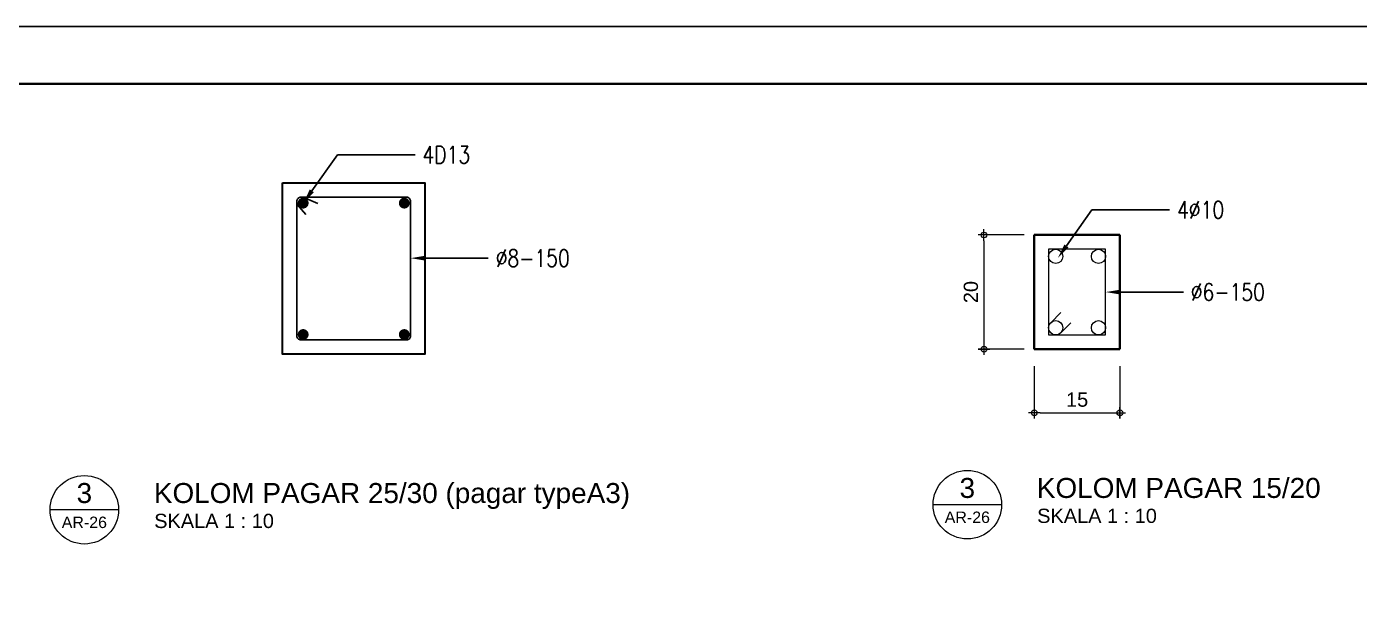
# Model space of a CAD drawing. Header units: millimetres. Extents: x -11 to 1625, y -267 to 180.
# Drawn here: x 844.99 to 868.33, y 52.72 to 63 of the extents above; entities that cross this region are included whole.
import ezdxf
from ezdxf import colors
from ezdxf.entities.mleader import LeaderData, LeaderLine
from ezdxf.enums import TextEntityAlignment as Align
from ezdxf.math import Vec2, Vec3

# ---------------------------------------------------------------- set-up
doc = ezdxf.new("R2010")
doc.units = ezdxf.units.MM
for name, color, linetype, lineweight in [('GRS KOP', 1, 'Continuous', 35), ('grs-kop', 1, 'Continuous', 35), ('KOLOM', 1, 'Continuous', 30), ('kop', 7, 'Continuous', 20), ('not', 7, 'Continuous', 20), ('TEXT KETERANGAN', 7, 'Continuous', 9), ('tul', 41, 'Continuous', 15), ('u', 6, 'Continuous', 20)]:
    doc.layers.add(name, color=color, linetype=linetype, lineweight=lineweight)
doc.styles.add('ATTR', font='romans.shx', dxfattribs={"width": 0.8, "height": 1.735066})
doc.styles.add('BARU', font='complex.shx')
doc.styles.get("Standard").update_dxf_attribs({"font": 'ARIALUNI.TTF'})
doc.dimstyles.new('SK-10', dxfattribs={"dimtxt": 0.25, "dimasz": 0.1, "dimexe": 0.1, "dimexo": 0, "dimgap": 0.1, "dimtad": 1, "dimdec": 0, "dimlfac": 10, "dimzin": 12, "dimdsep": 46, "dimtxsty": 'Standard', "dimblk": 'BULAT', "dimcen": 0.1, "dimdle": 0.1, "dimclrd": 256, "dimclre": 256, "dimclrt": 256, "dimadec": 0, "dimazin": 3, "dimtfac": 1, "dimtdec": 0, "dimtix": 1, "dimtofl": 0, "dimtmove": 0, "dimatfit": 3, "dimldrblk": 'BULAT', "dimfxl": 0, "dimtolj": 1, "dimtzin": 0, "dimlwd": -1, "dimlwe": -1, "dimarcsym": 0})

# ---------------------------------------------------------------- blocks, each defined once
blk = doc.blocks.new('kop')
at = {"layer": 'GRS KOP'}
blk.add_lwpolyline([(1, 54), (83, 54), (83, 1), (1, 1)], close=True, dxfattribs=at)
at = {"layer": 'kop', "color": 7}
for p, q in [((84, 55), (0, 55)), ((0, 0), (84, 0))]:
    blk.add_line(p, q, dxfattribs=at)
at = {"layer": 'kop', "style": 'BARU', "flags": 4}
for p, height in [((73.8, 5.4), 0.35), ((80.303, 5.382), 0.25), ((73.8, 4.9), 0.35), ((80.303, 4.882), 0.25), ((73.8, 4.4), 0.35), ((80.303, 4.382), 0.25)]:
    blk.add_attdef('-', p, '', height=height, dxfattribs=at)
at = {"layer": 'kop', "flags": 4}
for tag, p in [('AR-00', (78.057, 2.648)), ('00', (81.238, 2.647))]:
    blk.add_attdef(tag, text='', height=0.35, dxfattribs=at).set_placement(p, align=Align.MIDDLE)
blk = doc.blocks.new('BULAT')
for p, q in [((-1, 0), (1, 0)), ((0, -1), (0, 1))]:
    blk.add_line(p, q)
blk.add_circle((0, 0), 0.5)
blk = doc.blocks.new('*D3001')
at = {"layer": 'Defpoints', "color": 0}
for p in [(862.46, 59.351), (861.757, 57.351), (862.46, 57.351)]:
    blk.add_point(p, dxfattribs=at)
at = {"layer": 'u'}
for p, q in [((862.46, 59.351), (861.657, 59.351)), ((861.757, 59.251), (861.757, 57.451)), ((862.46, 57.351), (861.657, 57.351))]:
    blk.add_line(p, q, dxfattribs=at)
at = {"layer": 'u', "xscale": 0.1, "yscale": 0.1, "zscale": 0.1}
for p, rotation in [((861.757, 59.351), 90), ((861.757, 57.351), 270)]:
    blk.add_blockref('BULAT', p, dxfattribs=dict(at, rotation=rotation))
at = {"layer": 'u', "insert": (861.529, 58.351), "char_height": 0.25, "attachment_point": 5, "rotation": 90}
blk.add_mtext('\\A1;20', dxfattribs=at)
blk = doc.blocks.new('*D3002')
at = {"layer": 'Defpoints', "color": 0}
for p in [(862.639, 57.056), (864.139, 57.056), (864.139, 56.238)]:
    blk.add_point(p, dxfattribs=at)
at = {"layer": 'u'}
for p, q in [((862.639, 57.056), (862.639, 56.138)), ((864.139, 57.056), (864.139, 56.138)), ((862.739, 56.238), (864.039, 56.238))]:
    blk.add_line(p, q, dxfattribs=at)
at = {"layer": 'u', "xscale": 0.1, "yscale": 0.1, "zscale": 0.1, "rotation": 180}
blk.add_blockref('BULAT', (862.639, 56.238), dxfattribs=at)
at = {"layer": 'u', "xscale": 0.1, "yscale": 0.1, "zscale": 0.1}
blk.add_blockref('BULAT', (864.139, 56.238), dxfattribs=at)
at = {"layer": 'u', "insert": (863.389, 56.466), "char_height": 0.25, "attachment_point": 5}
blk.add_mtext('\\A1;15', dxfattribs=at)
blk = doc.blocks.new('Ndtpd')
blk.add_line((0.747, 0), (-0.747, 0))
blk.add_circle((0, 0), 0.747)
at = {"flags": 4}
for tag, height, p in [('NO', 0.5, (0, 0.148)), ('NOLBR', 0.3, (0, -0.398))]:
    blk.add_attdef(tag, text='', height=height, dxfattribs=at).set_placement(p, align=Align.CENTER)
for tag, p, height in [('NDTPD', (1.516, 0.148), 0.5), ('SKALA', (1.523, -0.398), 0.3)]:
    blk.add_attdef(tag, p, '', height=height, dxfattribs=at)

msp = doc.modelspace()

# ---------------------------------------------------------------- linework, layer by layer
at = {"linetype": 'Continuous'}
for p, q in [((849.8426411, 60.0091126), (850.0873649, 59.8999298)), ((849.7241049, 59.8856616), (849.8786411, 59.7091126))]:
    msp.add_line(p, q, dxfattribs=at)
for points in [[(850.7161492, 60.0122601), (849.790499, 60.0122601, 0.4142135624), (849.720499, 59.9422601), (849.720499, 58.9449887), (849.720499, 57.5822601, 0.4142135624), (849.790499, 57.5122601), (850.7161492, 57.5122601)], [(850.7161492, 60.0122601), (851.6417994, 60.0122601, -0.4142135624), (851.7117994, 59.9422601), (851.7117994, 58.9449887), (851.7117994, 57.5822601, -0.4142135624), (851.6417994, 57.5122601), (850.7161492, 57.5122601)]]:
    msp.add_lwpolyline(points, format="xyb", dxfattribs=at)
at = {"color": 4, "const_width": 0.0945}
for points in [[(849.8783911, 59.9091126, -1), (849.7828911, 59.9091126, -1)], [(851.5539073, 59.9091126, 1), (851.6494073, 59.9091126, 1)], [(849.8783911, 57.6072547, 1), (849.7828911, 57.6072547, 1)], [(851.5539073, 57.6072547, -1), (851.6494073, 57.6072547, -1)]]:
    msp.add_lwpolyline(points, format="xyb", close=True, dxfattribs=at)
at = {"layer": 'grs-kop'}
for p, q in [((862.6389324, 59.3510652), (862.6389324, 57.3510652)), ((862.6389324, 59.3510652), (864.1389324, 59.3510652)), ((864.1389324, 57.3510652), (864.1389324, 59.3510652)), ((862.6389324, 57.3510652), (864.1389324, 57.3510652))]:
    msp.add_line(p, q, dxfattribs=at)
at = {"layer": 'KOLOM'}
msp.add_lwpolyline([(849.470499, 60.2622601), (851.9617994, 60.2622601), (851.9617994, 57.2622602), (849.470499, 57.2622602)], close=True, dxfattribs=at)
at = {"layer": 'tul'}
for p, q in [((862.925544, 57.8144536), (863.1023207, 57.9912303)), ((863.1023207, 57.6376769), (863.2790974, 57.8144536))]:
    msp.add_line(p, q, dxfattribs=at)
msp.add_lwpolyline([(862.8889324, 57.6010652), (863.8889324, 57.6010652), (863.8889324, 59.1010652), (862.8889324, 59.1010652)], close=True, dxfattribs=at)
for centre in [(863.0139324, 58.9760652), (863.7639324, 58.9760652), (863.0139324, 57.7260652), (863.7639324, 57.7260652)]:
    msp.add_circle(centre, 0.125, dxfattribs=at)

# ---------------------------------------------------------------- block references
at = {"layer": 'kop'}
for p in [(827.2141618, 63), (827.2141618, 8)]:
    msp.add_blockref('kop', p, dxfattribs=at)
at = {"layer": 'not'}
ref = msp.add_blockref('Ndtpd', (845.9977307, 54.5380129), dxfattribs=dict(at, xscale=0.803212851405533, yscale=0.8032128514056467, zscale=0.8032128514056226))
ref.add_attrib('NO', '3', dxfattribs={"layer": '0', "height": 0.35, "flags": 4}).set_placement((845.9974035, 54.6565387), align=Align.CENTER)
ref.add_attrib('NDTPD', 'KOLOM PAGAR 25/30 (pagar typeA3)', (847.2154153, 54.6565387), dxfattribs={"layer": '0', "height": 0.35, "flags": 4})
ref.add_attrib('NOLBR', 'AR-26', dxfattribs={"layer": '0', "height": 0.2, "flags": 4}).set_placement((845.9974035, 54.218043), align=Align.CENTER)
ref.add_attrib('SKALA', 'SKALA 1 : 10', (847.2212154, 54.218043), dxfattribs={"layer": '0', "height": 0.25, "flags": 4})
ref = msp.add_blockref('Ndtpd', (861.4659362, 54.626818), dxfattribs=dict(at, xscale=0.803212851405533, yscale=0.8032128514056467, zscale=0.8032128514056226))
ref.add_attrib('NO', '3', dxfattribs={"layer": '0', "height": 0.35, "flags": 4}).set_placement((861.465609, 54.7453439), align=Align.CENTER)
ref.add_attrib('NDTPD', 'KOLOM PAGAR 15/20', (862.6836209, 54.7453439), dxfattribs={"layer": '0', "height": 0.35, "flags": 4})
ref.add_attrib('NOLBR', 'AR-26', dxfattribs={"layer": '0', "height": 0.2, "flags": 4}).set_placement((861.465609, 54.3068481), align=Align.CENTER)
ref.add_attrib('SKALA', 'SKALA 1 : 10', (862.6894209, 54.3068481), dxfattribs={"layer": '0', "height": 0.25, "flags": 4})

# ---------------------------------------------------------------- dimensions: what is measured, and where the dimension line sits
at = {"layer": 'u'}
dim = msp.add_linear_dim(base=(861.7565574, 57.3510652), p1=(862.4603423, 59.3510652), p2=(862.4603423, 57.3510652), angle=90, dimstyle='SK-10', dxfattribs=at)
dim.commit()
dim.dimension.update_dxf_attribs({"geometry": '*D3001', "text_midpoint": (861.5288289, 58.3510652)})
dim = msp.add_linear_dim(base=(864.1389324, 56.2379527), p1=(862.6389324, 57.056052), p2=(864.1389324, 57.056052), dimstyle='SK-10', dxfattribs=at)
dim.commit()
dim.dimension.update_dxf_attribs({"geometry": '*D3002', "text_midpoint": (863.3889324, 56.2379527), "dimtype": 160})

# ---------------------------------------------------------------- leaders
at = {"layer": 'TEXT KETERANGAN'}
ml = msp.add_multileader_mtext('Standard', dxfattribs=at)
ml.set_content('{\\C90;4D13}', color=256, style='ATTR')
ml.set_leader_properties()
ml.build(insert=Vec2(0, 0))
ml.multileader.update_dxf_attribs({"text_left_attachment_type": 2, "text_right_attachment_type": 2, "dogleg_length": 2.367, "arrow_head_size": 0.2637542})
ctx = ml.context
ctx.base_point, ctx.char_height, ctx.arrow_head_size, ctx.landing_gap_size, ctx.plane_origin = Vec3(851.7900359, 60.7560463), 0.3, 0.2637542, 0.1318771, Vec3(852.7652264, 62.3393728)
ctx.left_attachment, ctx.right_attachment = 2, 2
notes = []
notes.append((ctx, [(0, (1, 1, 0), (850.4293288, 60.7560463), (1, 0), 1.360707, [(0, [(849.8306411, 59.9091126)], 0, [])])]))
ctx.mtext.insert, ctx.mtext.flow_direction = Vec3(851.921913, 60.9060463), 5
ml = msp.add_multileader_mtext('Standard', dxfattribs=at)
ml.set_content('{\\C90;4%%C10}', color=256, style='ATTR')
ml.set_leader_properties()
ml.build(insert=Vec2(0, 0))
ml.multileader.update_dxf_attribs({"text_left_attachment_type": 2, "text_right_attachment_type": 2, "dogleg_length": 2.367, "arrow_head_size": 0.2637542})
ctx = ml.context
ctx.base_point, ctx.char_height, ctx.arrow_head_size, ctx.landing_gap_size, ctx.plane_origin = Vec3(865.0090565, 59.7913213), 0.3, 0.2637542, 0.1318771, Vec3(865.9842471, 61.3746478)
ctx.left_attachment, ctx.right_attachment = 2, 2
notes.append((ctx, [(0, (1, 1, 0), (863.6483495, 59.7913213), (1, 0), 1.360707, [(0, [(863.0496618, 58.9443876)], 0, [])])]))
ctx.mtext.insert, ctx.mtext.flow_direction = Vec3(865.1409336, 59.9413213), 5
ml = msp.add_multileader_mtext('Standard', dxfattribs=at)
ml.set_content('{\\C90;%%C8-150}', color=256, style='ATTR')
ml.set_leader_properties()
ml.build(insert=Vec2(0, 0))
ml.multileader.update_dxf_attribs({"text_left_attachment_type": 2, "text_right_attachment_type": 2, "dogleg_length": 2.367, "arrow_head_size": 0.2637542})
ctx = ml.context
ctx.base_point, ctx.char_height, ctx.arrow_head_size, ctx.landing_gap_size, ctx.plane_origin = Vec3(853.0725064, 58.9449887), 0.3, 0.2637542, 0.1318771, Vec3(854.0374945, 59.8491231)
ctx.left_attachment, ctx.right_attachment = 2, 2
notes.append((ctx, [(0, (1, 1, 0), (852.3875502, 58.9449887), (1, 0), 0.6849562, [(0, [(851.7117994, 58.9449887)], 0, [])])]))
ctx.mtext.insert, ctx.mtext.flow_direction = Vec3(853.2043836, 59.0949887), 5
ml = msp.add_multileader_mtext('Standard', dxfattribs=at)
ml.set_content('{\\C90;%%C6-150}', color=256, style='ATTR')
ml.set_leader_properties()
ml.build(insert=Vec2(0, 0))
ml.multileader.update_dxf_attribs({"text_left_attachment_type": 2, "text_right_attachment_type": 2, "dogleg_length": 2.367, "arrow_head_size": 0.2637542})
ctx = ml.context
ctx.base_point, ctx.char_height, ctx.arrow_head_size, ctx.landing_gap_size, ctx.plane_origin = Vec3(865.2496394, 58.3510652), 0.3, 0.2637542, 0.1318771, Vec3(866.2146275, 59.2551996)
ctx.left_attachment, ctx.right_attachment = 2, 2
notes.append((ctx, [(0, (1, 1, 0), (864.5646832, 58.3510652), (1, 0), 0.6849562, [(0, [(863.8889324, 58.3510652)], 0, [])])]))
ctx.mtext.insert, ctx.mtext.flow_direction = Vec3(865.3815165, 58.5010652), 5
for ctx, leaders in notes:
    for number, flags, end, landing, length, lines in leaders:
        leader = LeaderData()
        leader.index, (leader.has_last_leader_line, leader.has_dogleg_vector, leader.attachment_direction) = number, flags
        leader.last_leader_point, leader.dogleg_vector, leader.dogleg_length = Vec3(end), Vec3(landing), length
        for number, points, colour, breaks in lines:
            line = LeaderLine()
            line.index, line.vertices, line.color, line.breaks = number, Vec3.list(points), colors.encode_raw_color(colour), breaks
            leader.lines.append(line)
        ctx.leaders.append(leader)

doc.saveas('drawing.dxf')
